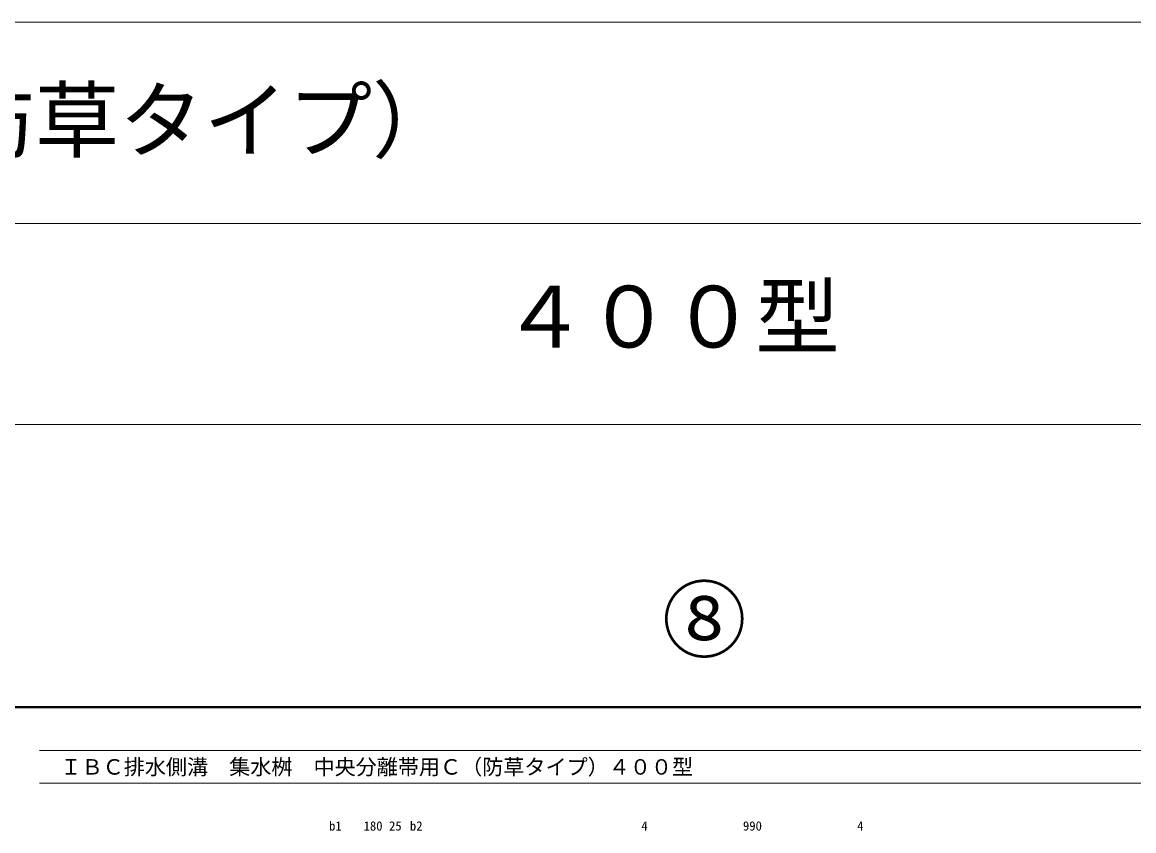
# Model space of a CAD drawing. Units: millimetres at full size; details may follow other scales. Extents: x 50430 to 101606, y 69050 to 91573.
# Drawn here: x 92273 to 97393, y 87849 to 91573 of the extents above; entities that cross this region are included whole.
import ezdxf
from ezdxf.enums import TextEntityAlignment as Align

# ---------------------------------------------------------------- set-up
doc = ezdxf.new("R2010")
doc.units = ezdxf.units.MM
doc.header["$LTSCALE"] = 50
for name, color, linetype, lineweight in [('図枠', 7, 'Continuous', 5), ('寸法線', 7, 'Continuous', 13), ('枠', 7, 'Continuous', 5), ('補助線', 8, 'Continuous', 9)]:
    doc.layers.add(name, color=color, linetype=linetype, lineweight=lineweight)
doc.styles.add('ＭＳ ゴシック', font='')
doc.styles.get('ＭＳ ゴシック').set_extended_font_data('MS Gothic')

msp = doc.modelspace()

# ---------------------------------------------------------------- linework, layer by layer
at = {"layer": '図枠', "lineweight": 40}
msp.add_line((91952.49, 88418.46), (98877.49, 88418.46), dxfattribs=at)
at = {"layer": '図枠', "lineweight": 13}
for p, q in [((92352.49, 88218.46), (97633.07, 88218.46)), ((92352.49, 88068.46), (97633.07, 88068.46))]:
    msp.add_line(p, q, dxfattribs=at)
at = {"layer": '枠', "color": 5, "lineweight": 20}
for p, q in [((76841.16, 91572.96), (101606.27, 91572.96)), ((76841.16, 90646.38), (101606.27, 90646.38)), ((76841.16, 89719.8), (101606.27, 89719.8))]:
    msp.add_line(p, q, dxfattribs=at)

# ---------------------------------------------------------------- texts
at = {"layer": '図枠', "style": 'ＭＳ ゴシック'}
msp.add_text('\u3000ＩＢＣ排水側溝\u3000集水桝\u3000中央分離帯用Ｃ（防草タイプ）４００型', height=71.21, dxfattribs=at).set_placement((92352.49, 88143.46), align=Align.MIDDLE_LEFT)
at = {"layer": '寸法線', "style": 'ＭＳ ゴシック'}
for s, p in [('b1', (93715.78, 87871.52)), ('180', (93889.53, 87871.52)), ('25', (93992.03, 87871.52)), ('b2', (94088.28, 87871.52)), ('4', (95139.98, 87871.52)), ('990', (95636.98, 87871.52)), ('4', (96133.98, 87871.52))]:
    msp.add_text(s, height=42.72, dxfattribs=at).set_placement(p, align=Align.MIDDLE_CENTER)
at = {"layer": '枠', "style": 'ＭＳ ゴシック'}
for s, p in [('ＩＢＣ排水側溝\u3000集水桝\u3000中央分離帯用Ｃ（防草タイプ）', (89223.71, 91121.79)), ('４００型', (95261.89, 90217.18))]:
    msp.add_text(s, height=284.8, dxfattribs=at).set_placement(p, align=Align.MIDDLE_CENTER)
at = {"layer": '補助線', "color": 1, "style": 'ＭＳ ゴシック'}
msp.add_text('⑧', height=284.8, dxfattribs=at).set_placement((95414.99, 88593.03), align=Align.BOTTOM_CENTER)

doc.saveas('drawing.dxf')
